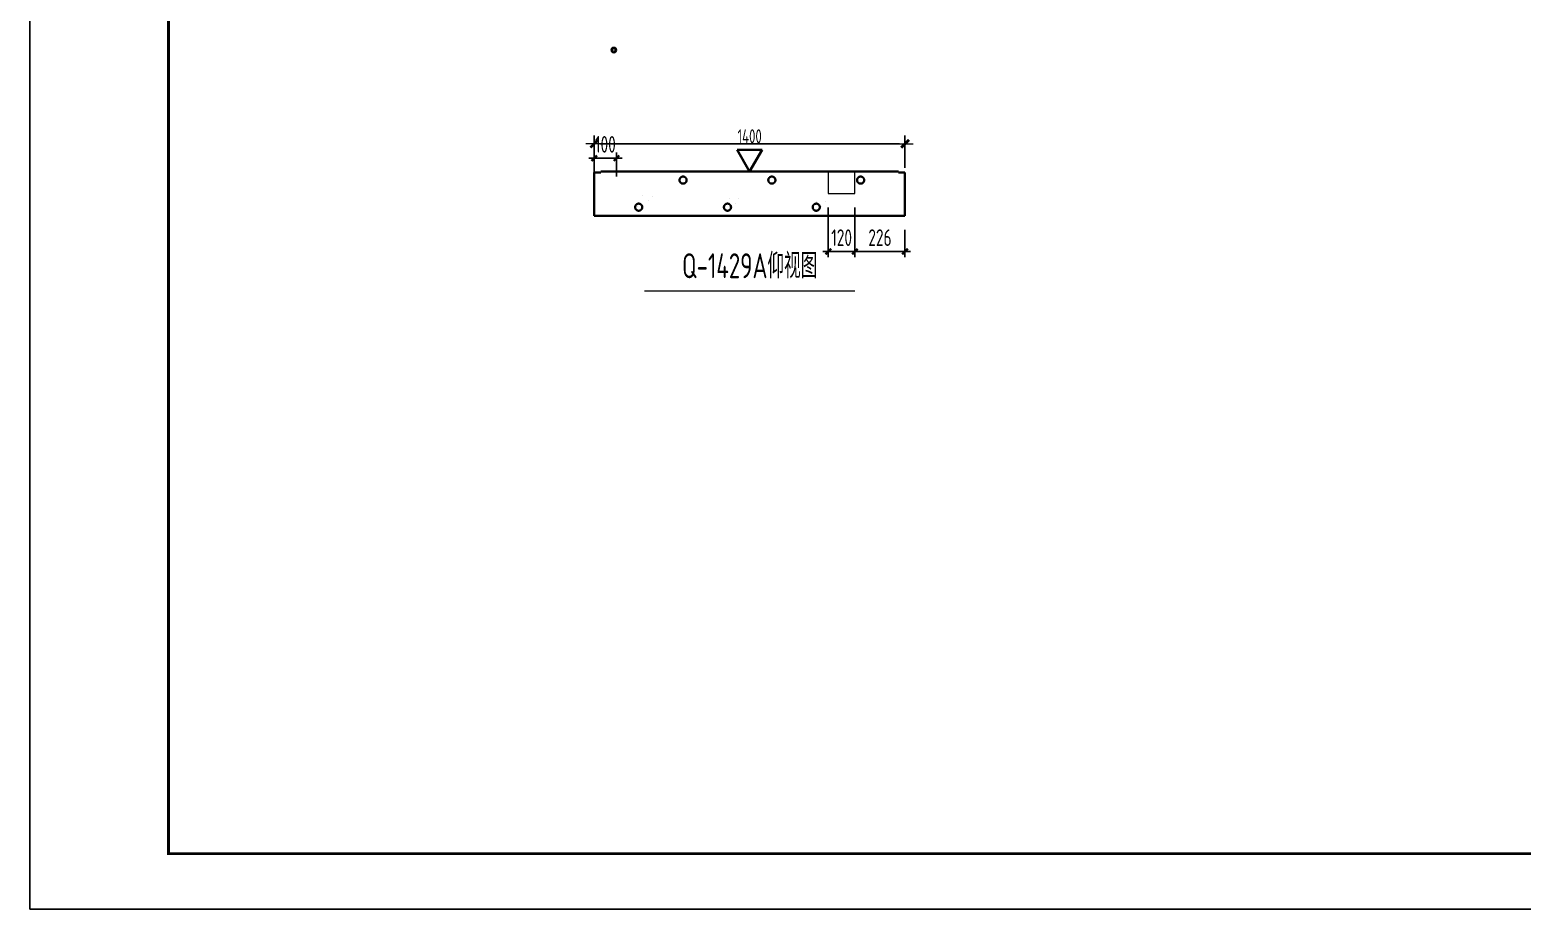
# Model space of a CAD drawing. Extents: x -85320 to 1679916, y -1321939 to 627.
# Drawn here: x 1023540 to 1050439, y -867871 to -852018 of the extents above; entities that cross this region are included whole.
import ezdxf
from ezdxf.enums import TextEntityAlignment as Align

# ---------------------------------------------------------------- set-up
doc = ezdxf.new("R2010")
doc.units = 0
doc.header["$LTSCALE"] = 1000
doc.linetypes.add('点划线', pattern=[1850, 1200, -300, 50, -300])
for name, color, linetype in [('BORDER', 7, 'Continuous'), ('S_WALL', 9, 'Continuous'), ('手孔标注', 3, 'Continuous'), ('打印线框', 7, 'Continuous'), ('拉模', 7, 'Continuous')]:
    doc.layers.add(name, color=color, linetype=linetype)
for name, color, linetype, lineweight in [('手孔', 6, 'Continuous', 0), ('预制墙图名', 7, 'Continuous', 18), ('预制墙详图孔洞', 9, '点划线', 18), ('预制墙详图标注', 3, 'Continuous', 18), ('预制墙详图轮廓', 3, 'Continuous', 35)]:
    doc.layers.add(name, color=color, linetype=linetype, lineweight=lineweight)
doc.styles.add('TSSD_Dimension', font='tssdeng.shx', dxfattribs={"width": 0.7, "bigfont": 'hztxt.shx'})
doc.styles.add('样式 1', font='yjkeng.shx', dxfattribs={"width": 0.7, "bigfont": 'yjkchn.shx'})
doc.styles.add('样式 2', font='yjkeng.shx', dxfattribs={"width": 0.7, "bigfont": 'yjkchn.shx'})
doc.dimstyles.new('标注', dxfattribs={"dimtxt": 300, "dimasz": 100, "dimexe": 100, "dimexo": 250, "dimgap": 100, "dimtad": 1, "dimdec": 0, "dimlfac": 0.25, "dimzin": 0, "dimdsep": 46, "dimtxsty": 'TSSD_Dimension', "dimblk": 'ARCHTICK', "dimcen": 0, "dimdle": 100, "dimclrt": 7, "dimadec": 0, "dimazin": 0, "dimtfac": 1, "dimtdec": 0, "dimtix": 1, "dimtmove": 2, "dimatfit": 3, "dimfxl": 1, "dimtolj": 1, "dimtzin": 0, "dimarcsym": 0})
doc.dimstyles.new('盈建科结构', dxfattribs={"dimscale": 100, "dimtxt": 2.5, "dimasz": 1, "dimexe": 1.5, "dimexo": 0.625, "dimgap": 0.1, "dimtad": 1, "dimdec": 0, "dimrnd": 1, "dimzin": 0, "dimdsep": 46, "dimtxsty": '样式 1', "dimblk": '_yjkbk', "dimblk1": 'ARCHTICK', "dimblk2": 'ARCHTICK', "dimcen": 0.09, "dimadec": 0, "dimazin": 0, "dimtfac": 1, "dimtdec": 4, "dimtix": 1, "dimtmove": 2, "dimatfit": 3, "dimfxl": 1, "dimtolj": 1, "dimtzin": 0, "dimarcsym": 0})

# ---------------------------------------------------------------- blocks, each defined once
blk = doc.blocks.new('_yjkbk')
blk.add_line((-1, 0), (1.5, 0))
blk.add_lwpolyline([(-0.7, -0.7, 0.5, 0.5, 0), (0.7, 0.7, 0.5, 0.5, 0)], format="xyseb")
blk = doc.blocks.new('*D328')
at = {"layer": 'Defpoints', "color": 0, "transparency": 16777216}
for p in [(1039314, -854071), (1033714, -854571), (1039314, -854571)]:
    blk.add_point(p, dxfattribs=at)
at = {"layer": '预制墙详图标注', "color": 0, "lineweight": -2, "transparency": 16777216}
for p, q in [((1033714, -854508), (1033714, -853921)), ((1039314, -854508), (1039314, -853921)), ((1033814, -854071), (1039214, -854071))]:
    blk.add_line(p, q, dxfattribs=at)
at = {"layer": '预制墙详图标注', "color": 0, "lineweight": -2, "transparency": 16777216, "xscale": 100, "yscale": 100, "zscale": 100, "rotation": 180}
blk.add_blockref('_yjkbk', (1033714, -854071), dxfattribs=at)
at = {"layer": '预制墙详图标注', "color": 0, "lineweight": -2, "transparency": 16777216, "xscale": 100, "yscale": 100, "zscale": 100}
blk.add_blockref('_yjkbk', (1039314, -854071), dxfattribs=at)
at = {"layer": '预制墙详图标注', "color": 0, "transparency": 16777216, "insert": (1036514, -854061), "char_height": 250, "attachment_point": 8, "style": '样式 1'}
blk.add_mtext('\\A1;1400', dxfattribs=at)
blk = doc.blocks.new('_ArchTick')
at = {"color": 0, "linetype": 'ByBlock', "const_width": 0.4}
blk.add_lwpolyline([(-0.5, -0.5), (0.5, 0.5)], dxfattribs=at)
blk = doc.blocks.new('*D1954')
at = {"layer": 'Defpoints', "color": 0, "transparency": 16777216}
for p in [(1034114, -854332), (1033714, -854911), (1034114, -854911)]:
    blk.add_point(p, dxfattribs=at)
at = {"layer": '手孔', "color": 0, "lineweight": -2, "transparency": 16777216}
for p, q in [((1033714, -854661), (1033714, -854232)), ((1034114, -854661), (1034114, -854232)), ((1033714, -854332), (1033614, -854332)), ((1033714, -854332), (1034114, -854332)), ((1034114, -854332), (1034214, -854332))]:
    blk.add_line(p, q, dxfattribs=at)
at = {"layer": '手孔', "color": 0, "lineweight": -2, "transparency": 16777216, "xscale": 100, "yscale": 100, "zscale": 100}
blk.add_blockref('_ArchTick', (1033714, -854332), dxfattribs=at)
at = {"layer": '手孔', "color": 0, "lineweight": -2, "transparency": 16777216, "xscale": 100, "yscale": 100, "zscale": 100, "rotation": 180}
blk.add_blockref('_ArchTick', (1034114, -854332), dxfattribs=at)
at = {"layer": '手孔', "color": 7, "transparency": 16777216, "insert": (1033914, -854082), "char_height": 300, "attachment_point": 5, "style": 'TSSD_Dimension'}
blk.add_mtext('\\A1;100', dxfattribs=at)
blk = doc.blocks.new('*D1976')
at = {"layer": 'Defpoints', "color": 0, "transparency": 16777216}
for p in [(1037932, -854971), (1038412, -854971), (1038412, -856014)]:
    blk.add_point(p, dxfattribs=at)
at = {"layer": '手孔标注', "color": 0, "lineweight": -2, "transparency": 16777216}
for p, q in [((1037932, -855221), (1037932, -856114)), ((1038412, -855221), (1038412, -856114)), ((1037932, -856014), (1037832, -856014)), ((1037932, -856014), (1038412, -856014)), ((1038412, -856014), (1038512, -856014))]:
    blk.add_line(p, q, dxfattribs=at)
at = {"layer": '手孔标注', "color": 0, "lineweight": -2, "transparency": 16777216, "xscale": 100, "yscale": 100, "zscale": 100}
blk.add_blockref('_ArchTick', (1037932, -856014), dxfattribs=at)
at = {"layer": '手孔标注', "color": 0, "lineweight": -2, "transparency": 16777216, "xscale": 100, "yscale": 100, "zscale": 100, "rotation": 180}
blk.add_blockref('_ArchTick', (1038412, -856014), dxfattribs=at)
at = {"layer": '手孔标注', "color": 7, "lineweight": 0, "transparency": 16777216, "insert": (1038172, -855764), "char_height": 300, "attachment_point": 5, "style": 'TSSD_Dimension'}
blk.add_mtext('\\A1;120', dxfattribs=at)
blk = doc.blocks.new('*D1977')
at = {"layer": 'Defpoints', "color": 0, "transparency": 16777216}
for p in [(1038412, -854971), (1039314, -855371), (1039314, -856014)]:
    blk.add_point(p, dxfattribs=at)
at = {"layer": '手孔标注', "color": 0, "lineweight": -2, "transparency": 16777216}
for p, q in [((1038412, -855221), (1038412, -856114)), ((1039314, -855621), (1039314, -856114)), ((1038312, -856014), (1039414, -856014))]:
    blk.add_line(p, q, dxfattribs=at)
at = {"layer": '手孔标注', "color": 0, "lineweight": -2, "transparency": 16777216, "xscale": 100, "yscale": 100, "zscale": 100, "rotation": 180}
blk.add_blockref('_ArchTick', (1038412, -856014), dxfattribs=at)
at = {"layer": '手孔标注', "color": 0, "lineweight": -2, "transparency": 16777216, "xscale": 100, "yscale": 100, "zscale": 100}
blk.add_blockref('_ArchTick', (1039314, -856014), dxfattribs=at)
at = {"layer": '手孔标注', "color": 7, "lineweight": 0, "transparency": 16777216, "insert": (1038863, -855764), "char_height": 300, "attachment_point": 5, "style": 'TSSD_Dimension'}
blk.add_mtext('\\A1;226', dxfattribs=at)
blk = doc.blocks.new('图框1')
at = {"layer": 'BORDER', "const_width": 50}
blk.add_lwpolyline([(1377779, -823089), (1377779, -783089), (1433679, -783089), (1433679, -823089)], close=True, dxfattribs=at)

msp = doc.modelspace()

# ---------------------------------------------------------------- linework, layer by layer
at = {"layer": 'S_WALL'}
for radius in [48, 28]:
    msp.add_circle((1034066.575, -852381.794), radius, dxfattribs=at)
at = {"layer": '手孔', "color": 6}
msp.add_lwpolyline([(1037932.05, -854970.848), (1038412.05, -854970.848), (1038412.05, -854570.848), (1037932.05, -854570.848)], close=True, dxfattribs=at)
at = {"layer": '打印线框', "color": 1}
msp.add_lwpolyline([(1023539.778, -867870.962), (1023539.778, -825870.962), (1082939.778, -825870.962), (1082939.778, -867870.962)], close=True, dxfattribs=at)
at = {"layer": '预制墙图名', "lineweight": 18}
msp.add_line((1034621.568, -856722.332), (1038407.174, -856722.332), dxfattribs=at)
at = {"layer": '预制墙详图孔洞', "lineweight": 35, "const_width": 0.18}
for points in [[(1034460.932, -855172.798), (1034638.371, -854947.302), (1034638.371, -854570.848), (1034774.371, -854570.848), (1034774.371, -854994.394), (1034567.81, -855256.899)], [(1035246.371, -854726.848), (1035246.371, -854570.848), (1035382.371, -854570.848), (1035382.371, -854726.848)], [(1036060.932, -855172.798), (1036238.371, -854947.302), (1036238.371, -854570.848), (1036374.371, -854570.848), (1036374.371, -854994.394), (1036167.81, -855256.899)], [(1036846.371, -854726.848), (1036846.371, -854570.848), (1036982.371, -854570.848), (1036982.371, -854726.848)], [(1037660.932, -855172.798), (1037838.371, -854947.302), (1037838.371, -854570.848), (1037974.371, -854570.848), (1037974.371, -854994.394), (1037767.81, -855256.899)], [(1038446.371, -854726.848), (1038446.371, -854570.848), (1038582.371, -854570.848), (1038582.371, -854726.848)]]:
    msp.add_lwpolyline(points, close=True, dxfattribs=at)
at = {"layer": '预制墙详图孔洞', "lineweight": 35}
for centre in [(1035314.371, -854726.848), (1036914.371, -854726.848), (1038514.371, -854726.848), (1034514.371, -855214.848), (1036114.371, -855214.848), (1037714.371, -855214.848)]:
    msp.add_circle(centre, 64, dxfattribs=at)
at = {"layer": '预制墙详图标注', "lineweight": 35}
for p, q in [((1036514.371, -854570.848), (1036289.371, -854181.137)), ((1036739.371, -854181.137), (1036289.371, -854181.137)), ((1036514.371, -854570.848), (1036739.371, -854181.137))]:
    msp.add_line(p, q, dxfattribs=at)
at = {"layer": '预制墙详图轮廓', "lineweight": 35}
for p, q in [((1033834.371, -854570.848), (1039194.371, -854570.848)), ((1033834.371, -854590.848), (1033834.371, -854570.848)), ((1039194.371, -854570.848), (1039194.371, -854590.848)), ((1033714.371, -855370.848), (1033714.371, -854590.848)), ((1033714.371, -854590.848), (1033834.371, -854590.848)), ((1039194.371, -854590.848), (1039314.371, -854590.848)), ((1039314.371, -854590.848), (1039314.371, -855370.848)), ((1033834.371, -855370.848), (1033714.371, -855370.848)), ((1033834.371, -855370.848), (1039194.371, -855370.848)), ((1039314.371, -855370.848), (1039194.371, -855370.848))]:
    msp.add_line(p, q, dxfattribs=at)

# ---------------------------------------------------------------- block references
at = {"layer": '拉模', "color": 3}
msp.add_blockref('图框1', (-351739.171, -43782.267), dxfattribs=at)

# ---------------------------------------------------------------- texts
at = {"layer": '预制墙图名', "linetype": 'Continuous', "style": '样式 2', "width": 0.7}
msp.add_text('Q-1429A仰视图', height=450, dxfattribs=at).set_placement((1036514.371, -856630.848), align=Align.BOTTOM_CENTER)

# ---------------------------------------------------------------- dimensions: what is measured, and where the dimension line sits
at = {"layer": '手孔', "color": 3}
dim = msp.add_linear_dim(base=(1034114.371, -854331.665), p1=(1033714.371, -854910.653), p2=(1034114.371, -854910.653), dimstyle='标注', dxfattribs=at)
dim.commit()
dim.dimension.update_dxf_attribs({"geometry": '*D1954', "text_midpoint": (1033914.371, -854081.665)})
at = {"layer": '手孔标注', "color": 3, "lineweight": 0}
for base, p1, p2, picture, middle in [((1038412.05, -856014.002), (1037932.05, -854970.848), (1038412.05, -854970.848), '*D1976', (1038172.05, -855764.002)), ((1039314.371, -856014.002), (1038412.05, -854970.848), (1039314.371, -855370.848), '*D1977', (1038863.21, -855764.002))]:
    dim = msp.add_linear_dim(base=base, p1=p1, p2=p2, dimstyle='标注', dxfattribs=at)
    dim.commit()
    dim.dimension.update_dxf_attribs({"geometry": picture, "text_midpoint": middle})
at = {"layer": '预制墙详图标注'}
dim = msp.add_aligned_dim(p1=(1033714.371, -854570.848), p2=(1039314.371, -854570.848), distance=500, dimstyle='盈建科结构', override={"dimscale": 100, "dimtxt": 2.5, "dimasz": 1, "dimexe": 1.5, "dimexo": 0.625, "dimgap": 0.1, "dimtad": 1, "dimlfac": 0.25, "dimrnd": 5, "dimdle": 0, "dimtix": 1, "dimfxlon": 0}, dxfattribs=at)
dim.commit()
dim.dimension.update_dxf_attribs({"geometry": '*D328', "text_midpoint": (1036514.371, -853935.848)})

doc.saveas('drawing.dxf')
